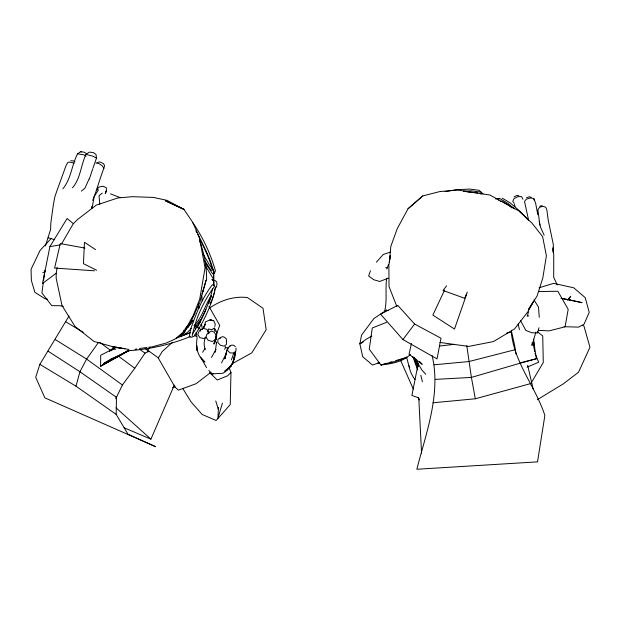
<?xml version="1.0" encoding="UTF-8"?>
<svg xmlns="http://www.w3.org/2000/svg" width="621" height="621" viewBox="0 0 621 621"><rect width="100%" height="100%" fill="white"/><g stroke="black" fill="none" stroke-linecap="round" stroke-linejoin="round"><path stroke-width="0.93" d="M197.121 337.878C195.607 346.712 197.206 356.291 204.914 362.043L200.575 357.106L206.506 367.663M69.001 316.05L39.86 364.341L35.7 377.281L44.859 397.828L155.669 446.716L127.949 434.18L116.174 414.37L116.445 397.316L122.407 384.989L134.765 368.261L145.019 353.116L149.149 351.269L158.541 358.014M236.003 348.024L235.941 351.106L233.806 353.015L231.416 359.862M229.126 367.679L230.973 372.453L230.228 404.613L216.147 420.502L202.143 414.455L191.066 401.903L182.954 388.762M56.255 273.287L56.131 278.029L61.991 305.493L75.001 326.452L94.035 341.48L115.925 347.558L123.214 348.56M386.689 278.2C385.098 289.153 387.294 300.09 384.741 310.772L386.487 310.151L388.257 310.578M218.429 407.78L217.917 418.267L222.419 403.099M498.64 200.288L498.725 198.79M196.686 345.718L196.484 348.94L197.167 350.71L196.81 345.874M532.158 342.707L531.98 345.478L535.861 332.181M218.406 407.516L218.281 409.161L215.743 400.972M198.534 303.972L198.681 307.698L199.411 307.938M202.019 300.875L201.949 296.217L201.22 295.938M216.465 339.765L216.776 332.313L214.982 328.827M214.548 290.783L214.703 289.006M511.588 330.178L511.285 332.002C514.126 362.827 535.628 386.72 544.858 415.496L537.522 461.861L416.846 469.259C426.216 432.565 441.135 393.683 432.107 355.507M111.664 350.391L111.78 349.468L115.638 349.25M43.284 282.625L41.925 292.996L51.784 305.648L59.523 305.718L63.334 306.363M43.532 280.739L44.883 270.368M226.028 354.552L226.859 349.6M57.171 267.527L56.208 273.209L42.554 283.471L49.897 246.615L67.084 218.522L73.332 223.63L61.495 243.96M216.605 342.101L215.176 352.309M226.657 350.78L224.887 358.946L226.191 353.597L221.557 362.866M192.184 335.93C195.638 318.557 203.346 301.783 213.717 287.453M235.196 351.913L234.311 356.493L234.598 355.049M235.46 352.612C234.955 361.259 230.368 368.858 222.931 373.252L211.815 373.927L208.866 370.45M418.267 363.332L411.886 395.43L418.787 397.89L421.566 453.516M212.607 288.749C208.998 304.732 201.709 320.079 192.673 333.687M214.796 326.467L215.277 324.146L213.709 320.708L209.851 319.962L205.543 321.864L203.766 327.461L205.334 324.24L203.766 327.461M93.988 197.672L92.055 208.206L91.45 206.56M411.436 343.491L409.053 354.296L422.218 364.325L419.563 361.5M215.534 350.795L215.883 349.281L215.425 350.43M115.793 398.713L116.243 396.889M72.502 187.759C80.614 178.553 80.784 165.178 86.001 154.373L89.323 152.137L93.243 152.525L96.014 154.466L96.496 158.037L93.026 168.027M204.713 285.365L206.094 280.18L199.683 302.699L190.236 322.943L183.995 332.778L178.964 336.582M207.725 332.088L208.547 328.983L211.761 329.767L214.447 327.888L214.307 330.209L215.208 331.482M216.465 343.328L215.277 341.014L216.061 336.66L213.942 343.949L216.061 336.66L215.34 333.943L214.113 332.15L211.707 331.102L208.974 332.258M116.174 414.37L75.972 386.184L79.93 371.762L86.622 359.085L98.39 342.536M386.852 268.94L388.529 264.468M527.198 316.493L528.487 311.866M538.958 327.748L537.499 332.98L531.817 332.747L525.855 330.434L520.53 320.537M103.839 168.322L104.569 165.838L103.598 163.649L99.663 161.902L95.999 163.036L98.871 163.579L102.232 165.76L103.839 168.322C99.748 178.902 96.892 190.034 92.692 200.428M45.418 245.947L50.604 229.413L50.813 223.195L53.321 204.946L54.811 196.904L57.202 189.948L66.098 165.473L67.875 162.399L69.428 162.097L72.595 162.702L73.977 163.595M89.377 178.933L92.723 168.873M212.149 299.609L214.392 292.569M202.803 291.443L204.48 286.234M205.404 337.824C203.509 341.589 203.944 345.843 205.233 349.701M208.12 333.857L208.656 332.282L206.863 329.332L203.572 328.47M370.442 270.74L368.649 275.972L373.702 279.722L379.788 281.476L388.265 278.13M466.449 294.765L454.487 329.037L432.86 315.095L444.566 290.123M224.709 349.328L225.431 347.286M216.527 334.207L219.718 325.311L208.912 306.332M202.027 294.036L203.688 289.603M208.695 303.576L211.559 295.938M105.267 193.674L106.401 190.802L106.37 187.759L103.07 186.238L100.035 186.766L98.972 187.123L96.566 189.677L98.498 189.785L94.043 196.826M186.339 328.377L183.995 332.778L176.612 338.344M235.087 353.683L235.429 352.86M89.23 178.693L84.937 188.179L81.359 191.074M467.326 292.049L464.648 298.274L443.037 290.449L446.577 285.815M124.13 427.784L150.911 439.148L174.322 385.167M205.155 262.706L212.638 273.845L214.229 273.543L215.417 270.826C210.62 253.748 202.842 237.3 192.805 222.683M105.43 192.906L106.214 191.175M105.314 193.185L106.401 190.802M205.955 309.7L197.331 327.841M86.653 153.767L84.114 152.161L80.52 151.741L77.586 153.791C71.671 165.031 71.213 178.794 62.907 188.784M210.084 303.824L211.738 300.448M194.241 314.467L194.831 313.287L189.11 324.55L186.191 327.81M439.87 342.443L468.731 346.417L493.454 341.566L514.46 329.006L527.765 311.944L533.61 301.332L528.494 309.522L537.087 296L542.808 278.006L546.402 255.767L542.622 236.64L531.755 222.854L518.527 210.736L489.884 195.025L457.592 190.026L439.746 191.586L422.769 195.925L408.02 208.772L397.277 228.606L390.834 246.351L389.359 262.287L390.291 255.72L388.878 264.849L389.033 286.576L396.92 306.712M219.919 338.701L220.564 337.521L222.59 336.613L224.592 337.319L226.285 338.895L226.618 341.387M227.045 370.062L227.93 368.47M211.443 357.486L214.982 351.214M531.064 383.173L543.282 362.509L542.738 335.969L537.522 331.8M211.396 295.619C204.775 305.183 202.516 317.385 194 325.761M202.601 352.301L205.023 348.49M480.964 194.295L481.818 193.053M229.568 346.759L230.368 345.625L231.858 345.09L233.869 345.361L235.382 346.689M402.928 339.578L414.603 324.038L397.774 305.377L380.557 314.156L402.928 339.578L437.044 358.899L441.003 338.228L414.603 324.038M147.247 350.756L149.591 347.752M194.427 327.585L201.74 318.62M567.687 299.997L570.746 296.287L567.687 299.959M410.357 354.467C402.687 362.027 391.183 363.813 380.914 364.993L369.262 349.149L372.297 327.966L386.541 322.338M215.239 288.291L216.55 286.817L216.97 283.944L216.667 281.903L214.936 280.42M183.273 331.071L184.445 329.767M376.373 262.178L383.227 254.501L390.539 252.041M229.064 367.407L224.779 371.234L231.439 365.753L227.302 369.34L232.58 363.541L234.746 355.445L232.58 363.541L230.236 366.118M54.609 239.737L51.077 238.565L40.07 250.434L31.05 269.367L31.368 280.444L34.916 292.367L44.96 298.685L47.429 299.167M185.112 328.75L189.11 324.55M109.583 351.408L114.295 346.565M191.353 328.416L187.395 332.398L183.048 335.076M73.309 223.731L77.439 219.601L96.271 205.101L117.874 197.952L132.483 196.678L153.434 197.439L166.987 200.35L183.987 209.424L192.696 222.349L199.411 237.331L205.062 267.923L199.729 299.058L193.193 315.546L184.67 330.799L175.394 338.911L166.211 343.04L152.339 346.774M230.973 372.453L227.581 375.814L217.249 380.013L209.626 372.6M230.368 345.625L227.86 347.939L227.697 350.811L230.251 352.945L233.806 353.015M172.483 342.303L162.159 351.61L158.301 358.045L174.943 386.992L178.367 390.151L196.019 383.747L211.132 372.173M422.769 195.925L408.02 208.772M209.603 308.047C220.478 300.393 234.07 295.891 247.453 297.568L263.009 308.28L266.168 329.72L251.815 352.86L232.037 363.813M102.279 193.162L99.042 195.599L99.748 204.208M220.564 337.521L217.979 339.338L217.754 342.287L220.401 345.276L224.173 346.161L226.424 344.399L226.417 340.968M386.487 310.151L373.811 318.612L361.538 335.154L359.854 343.855L362.695 356.695L372.453 364.993L379.532 362.703M205.924 337.141L203.828 338.507L199.822 337.684L197.773 334.385L199.364 330.776L203.16 328.47M103.653 363.518L111.749 358.589L121.242 354.607L128.819 350.306L103.653 363.518L121.242 354.607M537.274 399.722L563.488 383.747L578.555 372.189L589.95 347.255L583.957 326.141L582.257 325.272M371.808 336.093L366.173 339.276L359.854 343.855L363.207 342.047M129.665 350.322L100.586 366.18L100.695 355.235L115.925 347.558M514.079 196.896L516.711 195.483L518.884 195.662M209.37 332.879L206.871 334.214L205.978 337.056L208.175 340.277L212.056 341.496L215.145 340.067M527.159 367.12L538.671 362.222L534.953 353.349M179.865 336.892L190.096 332.608M42.779 272.635L45.248 271.68M176.224 337.964L190.562 332.631M190.197 336.59C170.162 344.779 148.761 349.561 127.15 350.78M172.522 387.675L175.192 386.743M526.554 197.726L529.239 196.795L531.265 197.346M539.773 206.25L542.117 205.535M539.09 287.771L553.66 283.355L573.773 287.826L585.207 297.63L589.228 312.324L584.019 324.278L578.562 327.127L564.186 326.693M387.403 363.091L380.914 364.993L394.84 361.546L406.848 357.37L395.732 360.638M389.251 362.548L392.03 361.725M519.715 363.316L471.393 377.413L435.344 379.377M519.653 363.363L536.389 358.728L533.773 342.031M432.93 402.781L475.329 398.783L530.986 383.499M514.863 349.77L468.878 361.554L434.211 364.791M520.577 362.765L536.389 358.728M70.755 160.707L73.728 160.979L74.97 161.941M506.612 333.135L511.285 332.002M211.815 373.927L213.64 373.594M495.667 199.007L499.431 198.332L507.862 203.315L514.374 208.904M500.184 201.499L501.815 201.212L509.104 205.52L511.991 207.996M135.052 349.312L136.892 348.986M139.647 348.497L146.921 347.442M445.063 191.641L456.233 189.747L469.717 189.079L479.086 190.29L482.936 193.907M49.897 246.615L60.097 244.93M148.73 347.217L151.439 346.883M147.278 351.486L149.149 351.269L145.182 348.567M439.746 346.037L454.036 344.36M463.398 191.206L471.114 190.826L481.174 192.13M466.961 191.943L477.58 192.976M538.438 291.56L557.837 291.257L568.199 309.336L565.094 326.801L549.057 330.884L538.702 330.38M77.586 153.791L83.913 154.854L86.078 156.081M94.508 270.803L54.601 268.078L60.284 243.579L84.961 248.066M228.466 348.133L225.687 347.628L225.283 346.588M128.78 349.444L112.308 346.596L125 348.777M80.52 151.741L81.623 151.873M537.809 214.796L535.605 203.09L533.765 198.472L530.373 197.998L526.367 199.139L524.512 201.483L528.65 220.401M569.348 299.827L582.087 302.66L560.98 298.282L570.225 299.966M86.001 154.373L92.956 156.22L96.496 158.037M48.104 237.75L51.077 238.565M385.82 267.527L387.116 267.969M527.462 315.53L528.766 315.965M110.499 193.876L120.047 197.556M96.666 270.244L83.462 263.708L84.448 242.283L95.556 249.619M502.234 198.161L510.097 202.803L520.219 211.482L527.966 219.803M65.764 321.818L83.191 332.282M39.86 364.341L75.972 386.184M213.841 280.506L211.971 279.372L212.755 280.537M55.269 339.563L86.622 359.085L122.407 384.989M48.089 351.183L79.93 371.762L116.445 397.316M139.469 349.212L145.019 353.116M195.832 325.846L200.513 329.301L200.544 331.133M99.733 342.326L110.631 350.391M118.417 356.159L134.765 368.261M194.326 334.975L197.028 337.149L196.089 332.522M116.111 407.912L150.911 439.148M425.796 374.308L422.016 370.17L414.075 357.122M514.009 202.997L512.783 201.375L514.064 198.58L517.906 196.655L521.593 196.64L522.905 199.194M213.919 271.105L209.192 264.53L203.145 254.16M213.438 279.062L205.334 265.609M533.951 299.889L538.523 307.092L539.253 317.339M204.565 260.432L211.093 270.321L212.491 270.073C209.719 258.724 204.425 248.152 199.116 237.796M199.155 321.003L200.071 322.617M200.994 324.224L201.91 325.839L202.244 329.402M414.999 379.47C409.464 372.879 408.936 364.674 406.46 356.85M418.026 397.463L419.454 399.994M195.879 230.888L196.787 232.565M197.695 234.233C204.309 246.801 210.783 259.702 214.229 273.543M408.913 365.629L409.759 367.329M557.231 284.938L553.699 277.253L553.753 254.928L553 247.763M544.151 235.196L540.658 227.441L539.183 221.425M400.444 359.986L413.275 389.033M412.825 356.64L417.7 370.015M414.06 357.68L417.467 367.694M414.735 358.868L417.351 367.05M416.062 359.528L418.383 366.825M199.589 240.909C204.231 253.384 206.816 266.541 206.583 279.869M514.273 203.905L515.073 206.607M233.721 357.533L234.14 359.179L233.907 357.727M417.599 362.097L418.282 364.915M420.805 375.224L422.412 381.783M518.155 324.092L519.451 329.72M527.679 365.334L533.09 388.769M511.479 331.35L514.537 344.748L515.942 353.986M194.777 326.033L195.522 329.735M533.765 198.472L534.076 200.047M475.329 398.783L471.393 377.413L466.79 345.711M539.859 225.113L537.902 209.696L539.742 207.181L543.096 206.327L545.766 207.243L546.938 210.372L548.188 220.075L553.303 244.371L553.187 252.351L553 248.695M533.695 343.949L534.565 351.424L533.672 339.198M111.78 349.468L111.788 350.787M213.95 286.265L213.616 271.439L213.702 285.311M190.631 329.309L189.265 336.722L191.245 337.265L194.031 336.411C203.742 321.725 211.637 305.175 215.518 287.942L214.307 285.249L212.374 284.713C202.167 297.878 196.073 313.714 190.631 329.309M188.101 326.716L187.495 327.919L193.224 320.327L188.101 326.716M128.881 350.36L100.586 366.18L128.881 350.353M379.664 362.493L377.871 363.083L379.664 362.517M210.542 319.784L209.851 319.962L213.197 320.661L210.542 319.784M177.559 206.405L165.372 200.808L183.987 209.424L177.559 206.405"/></g></svg>
